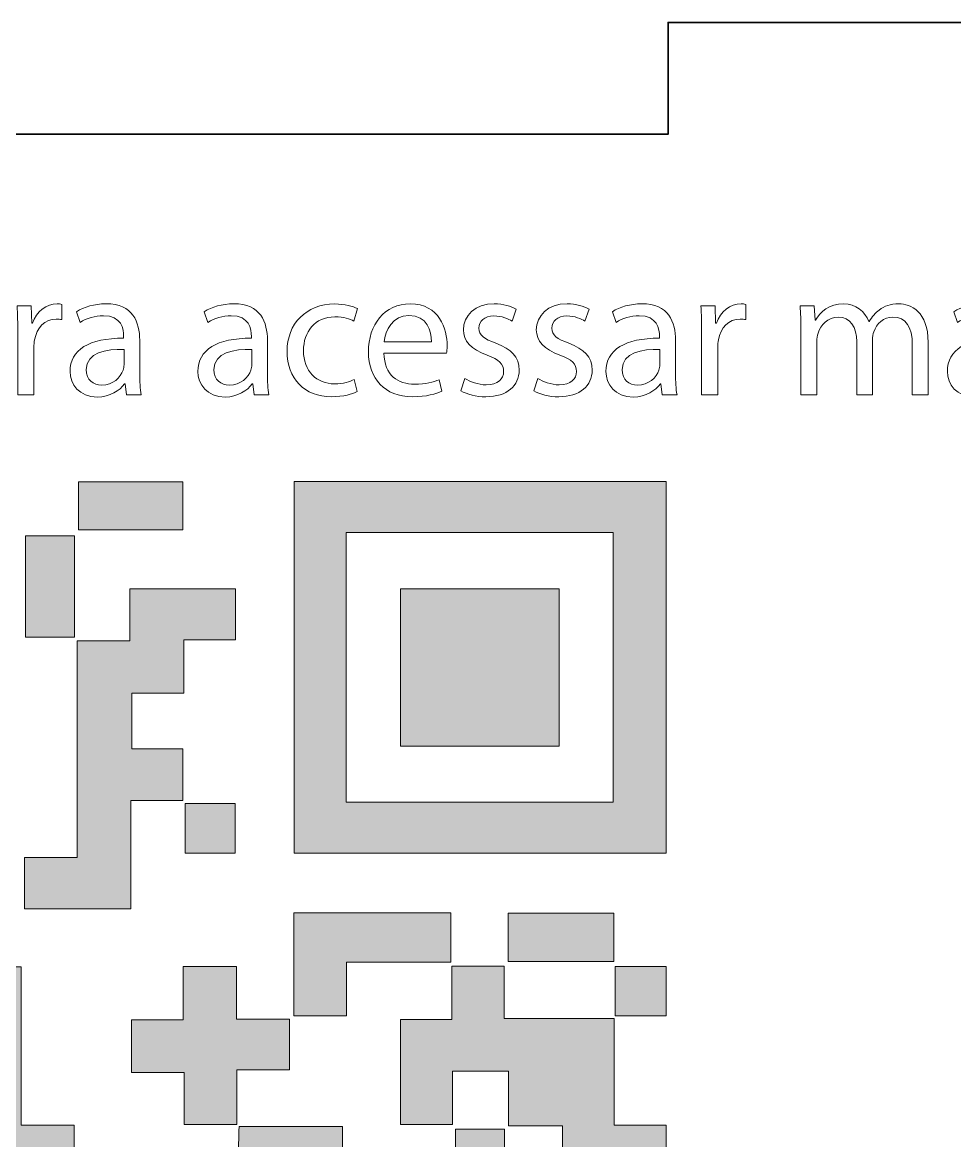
# Model space of a CAD drawing. Header units: millimetres. Extents: x 1 to 1629, y -192 to 365.
# Drawn here: x 1380.67 to 1405.69, y 332.73 to 362.73 of the extents above; entities that cross this region are included whole.
import ezdxf

# ---------------------------------------------------------------- set-up
doc = ezdxf.new("R2010")
doc.units = ezdxf.units.MM
doc.header["$MEASUREMENT"] = 0
for name, color, linetype, lineweight in [('CorteExterno', 7, 'Continuous', 0), ('Marcacao', 7, 'Continuous', 0), ('Preenchimento', 7, 'Continuous', 0)]:
    doc.layers.add(name, color=color, linetype=linetype, lineweight=lineweight)

# ---------------------------------------------------------------- blocks, each defined once
blk = doc.blocks.new('Block_1')
at = {"layer": 'Preenchimento', "true_color": 0x000000, "transparency": 33554687}
h = blk.add_hatch(color=18, dxfattribs=at)
h.dxf.hatch_style = 2
edge = h.paths.add_edge_path()
edge.add_spline(control_points=[(1384.982, 350.404), (1384.982, 349.955), (1384.982, 349.549), (1384.982, 349.109), (1384.048, 349.109), (1383.129, 349.109), (1382.18, 349.109), (1382.18, 349.532), (1382.18, 349.95), (1382.18, 350.404), (1383.102, 350.404), (1384.021, 350.404), (1384.982, 350.404)], knot_values=[0, 0, 0, 0, 1, 1, 1, 2, 2, 2, 3, 3, 3, 4, 4, 4, 4], degree=3, periodic=0)
h = blk.add_hatch(color=18, dxfattribs=at)
h.dxf.hatch_style = 2
edge = h.paths.add_edge_path()
edge.add_spline(control_points=[(1389.36, 349.044), (1389.36, 346.611), (1389.36, 344.207), (1389.36, 341.805), (1391.775, 341.805), (1394.148, 341.805), (1396.527, 341.805), (1396.527, 344.231), (1396.527, 346.626), (1396.527, 349.044), (1394.125, 349.044), (1391.753, 349.044), (1389.36, 349.044)], knot_values=[0, 0, 0, 0, 1, 1, 1, 2, 2, 2, 3, 3, 3, 4, 4, 4, 4], degree=3, periodic=0)
edge = h.paths.add_edge_path()
edge.add_spline(control_points=[(1397.95, 340.438), (1394.615, 340.438), (1391.307, 340.438), (1387.964, 340.438), (1387.964, 343.753), (1387.964, 347.064), (1387.964, 350.407), (1391.286, 350.407), (1394.605, 350.407), (1397.95, 350.407), (1397.95, 347.083), (1397.95, 343.772), (1397.95, 340.438)], knot_values=[0, 0, 0, 0, 1, 1, 1, 2, 2, 2, 3, 3, 3, 4, 4, 4, 4], degree=3, periodic=0)
h = blk.add_hatch(color=18, dxfattribs=at)
h.dxf.hatch_style = 2
edge = h.paths.add_edge_path()
edge.add_spline(control_points=[(1382.075, 348.956), (1382.075, 348.037), (1382.075, 347.158), (1382.075, 346.236), (1381.634, 346.236), (1381.207, 346.236), (1380.754, 346.236), (1380.754, 347.136), (1380.754, 348.028), (1380.754, 348.956), (1381.177, 348.956), (1381.605, 348.956), (1382.075, 348.956)], knot_values=[0, 0, 0, 0, 1, 1, 1, 2, 2, 2, 3, 3, 3, 4, 4, 4, 4], degree=3, periodic=0)
h = blk.add_hatch(color=18, dxfattribs=at)
h.dxf.hatch_style = 2
edge = h.paths.add_edge_path()
edge.add_spline(control_points=[(1382.141, 346.134), (1382.651, 346.134), (1383.076, 346.134), (1383.552, 346.134), (1383.552, 346.6), (1383.552, 347.049), (1383.552, 347.53), (1384.524, 347.53), (1385.445, 347.53), (1386.392, 347.53), (1386.392, 347.088), (1386.392, 346.651), (1386.392, 346.162), (1385.954, 346.162), (1385.506, 346.162), (1385.007, 346.162), (1385.007, 345.662), (1385.007, 345.213), (1385.007, 344.728), (1384.521, 344.728), (1384.085, 344.728), (1383.613, 344.728), (1383.613, 344.226), (1383.613, 343.761), (1383.613, 343.234), (1384.057, 343.234), (1384.505, 343.234), (1384.975, 343.234), (1384.975, 342.752), (1384.975, 342.331), (1384.975, 341.849), (1384.522, 341.849), (1384.075, 341.849), (1383.579, 341.849), (1383.579, 340.85), (1383.579, 339.91), (1383.579, 338.949), (1382.606, 338.949), (1381.683, 338.949), (1380.733, 338.949), (1380.733, 339.408), (1380.733, 339.844), (1380.733, 340.326), (1381.189, 340.326), (1381.639, 340.326), (1382.141, 340.326), (1382.141, 342.275), (1382.141, 344.178), (1382.141, 346.134)], knot_values=[0, 0, 0, 0, 1, 1, 1, 2, 2, 2, 3, 3, 3, 4, 4, 4, 5, 5, 5, 6, 6, 6, 7, 7, 7, 8, 8, 8, 9, 9, 9, 10, 10, 10, 11, 11, 11, 12, 12, 12, 13, 13, 13, 14, 14, 14, 15, 15, 15, 16, 16, 16, 16], degree=3, periodic=0)
h = blk.add_hatch(color=18, dxfattribs=at)
h.dxf.hatch_style = 2
edge = h.paths.add_edge_path()
edge.add_spline(control_points=[(1395.071, 347.529), (1395.071, 346.105), (1395.071, 344.72), (1395.071, 343.308), (1393.646, 343.308), (1392.248, 343.308), (1390.814, 343.308), (1390.814, 344.7), (1390.814, 346.098), (1390.814, 347.529), (1392.213, 347.529), (1393.624, 347.529), (1395.071, 347.529)], knot_values=[0, 0, 0, 0, 1, 1, 1, 2, 2, 2, 3, 3, 3, 4, 4, 4, 4], degree=3, periodic=0)
h = blk.add_hatch(color=18, dxfattribs=at)
h.dxf.hatch_style = 2
edge = h.paths.add_edge_path()
edge.add_spline(control_points=[(1385.038, 341.768), (1385.499, 341.768), (1385.923, 341.768), (1386.383, 341.768), (1386.383, 341.329), (1386.383, 340.9), (1386.383, 340.442), (1385.941, 340.442), (1385.506, 340.442), (1385.038, 340.442), (1385.038, 340.881), (1385.038, 341.322), (1385.038, 341.768)], knot_values=[0, 0, 0, 0, 1, 1, 1, 2, 2, 2, 3, 3, 3, 4, 4, 4, 4], degree=3, periodic=0)
h = blk.add_hatch(color=18, dxfattribs=at)
h.dxf.hatch_style = 2
edge = h.paths.add_edge_path()
edge.add_spline(control_points=[(1387.955, 338.838), (1389.371, 338.838), (1390.754, 338.838), (1392.167, 338.838), (1392.167, 338.405), (1392.167, 337.986), (1392.167, 337.512), (1391.256, 337.512), (1390.336, 337.512), (1389.367, 337.512), (1389.367, 337.01), (1389.367, 336.56), (1389.367, 336.079), (1388.871, 336.079), (1388.426, 336.079), (1387.955, 336.079), (1387.955, 336.992), (1387.955, 337.886), (1387.955, 338.838)], knot_values=[0, 0, 0, 0, 1, 1, 1, 2, 2, 2, 3, 3, 3, 4, 4, 4, 5, 5, 5, 6, 6, 6, 6], degree=3, periodic=0)
h = blk.add_hatch(color=18, dxfattribs=at)
h.dxf.hatch_style = 2
edge = h.paths.add_edge_path()
edge.add_spline(control_points=[(1396.54, 338.828), (1396.54, 338.378), (1396.54, 337.973), (1396.54, 337.533), (1395.598, 337.533), (1394.666, 337.533), (1393.711, 337.533), (1393.711, 337.966), (1393.711, 338.382), (1393.711, 338.828), (1394.656, 338.828), (1395.575, 338.828), (1396.54, 338.828)], knot_values=[0, 0, 0, 0, 1, 1, 1, 2, 2, 2, 3, 3, 3, 4, 4, 4, 4], degree=3, periodic=0)
h = blk.add_hatch(color=18, dxfattribs=at)
h.dxf.hatch_style = 2
edge = h.paths.add_edge_path()
edge.add_spline(control_points=[(1379.278, 336.075), (1378.783, 336.075), (1378.361, 336.075), (1377.898, 336.075), (1377.898, 336.518), (1377.898, 336.934), (1377.898, 337.393), (1378.787, 337.393), (1379.689, 337.393), (1380.64, 337.393), (1380.64, 335.991), (1380.64, 334.593), (1380.64, 333.144), (1381.134, 333.144), (1381.583, 333.144), (1382.06, 333.144), (1382.06, 332.657), (1382.06, 332.222), (1382.06, 331.735), (1381.621, 331.735), (1381.173, 331.735), (1380.668, 331.735), (1380.668, 331.239), (1380.668, 330.791), (1380.668, 330.315), (1380.195, 330.315), (1379.778, 330.315), (1379.299, 330.315), (1379.299, 330.759), (1379.299, 331.207), (1379.299, 331.696), (1378.806, 331.696), (1378.372, 331.696), (1377.901, 331.696), (1377.901, 332.155), (1377.901, 332.572), (1377.901, 333.074), (1378.246, 333.074), (1378.602, 333.051), (1378.952, 333.087), (1379.069, 333.1), (1379.261, 333.264), (1379.263, 333.363), (1379.288, 334.244), (1379.278, 335.126), (1379.278, 336.075)], knot_values=[0, 0, 0, 0, 1, 1, 1, 2, 2, 2, 3, 3, 3, 4, 4, 4, 5, 5, 5, 6, 6, 6, 7, 7, 7, 8, 8, 8, 9, 9, 9, 10, 10, 10, 11, 11, 11, 12, 12, 12, 13, 13, 13, 14, 14, 14, 15, 15, 15, 15], degree=3, periodic=0)
h = blk.add_hatch(color=18, dxfattribs=at)
h.dxf.hatch_style = 2
edge = h.paths.add_edge_path()
edge.add_spline(control_points=[(1387.843, 335.987), (1387.843, 335.52), (1387.843, 335.103), (1387.843, 334.628), (1387.375, 334.628), (1386.926, 334.628), (1386.427, 334.628), (1386.427, 334.109), (1386.427, 333.644), (1386.427, 333.157), (1385.94, 333.157), (1385.505, 333.157), (1385.018, 333.157), (1385.018, 333.603), (1385.018, 334.051), (1385.018, 334.55), (1384.522, 334.55), (1384.074, 334.55), (1383.603, 334.55), (1383.603, 335.038), (1383.603, 335.474), (1383.603, 335.966), (1384.043, 335.966), (1384.49, 335.966), (1384.986, 335.966), (1384.986, 336.468), (1384.986, 336.918), (1384.986, 337.4), (1385.48, 337.4), (1385.925, 337.4), (1386.422, 337.4), (1386.422, 336.936), (1386.422, 336.485), (1386.422, 335.987), (1386.92, 335.987), (1387.37, 335.987), (1387.843, 335.987)], knot_values=[0, 0, 0, 0, 1, 1, 1, 2, 2, 2, 3, 3, 3, 4, 4, 4, 5, 5, 5, 6, 6, 6, 7, 7, 7, 8, 8, 8, 9, 9, 9, 10, 10, 10, 11, 11, 11, 12, 12, 12, 12], degree=3, periodic=0)
h = blk.add_hatch(color=18, dxfattribs=at)
h.dxf.hatch_style = 2
edge = h.paths.add_edge_path()
edge.add_spline(control_points=[(1396.549, 333.144), (1397.036, 333.144), (1397.472, 333.144), (1397.942, 333.144), (1397.942, 332.662), (1397.942, 332.214), (1397.942, 331.737), (1397.031, 331.737), (1396.122, 331.737), (1395.161, 331.737), (1395.161, 332.171), (1395.161, 332.62), (1395.161, 333.12), (1394.663, 333.12), (1394.215, 333.12), (1393.712, 333.12), (1393.712, 333.634), (1393.712, 334.099), (1393.712, 334.594), (1393.192, 334.594), (1392.727, 334.594), (1392.21, 334.594), (1392.21, 334.122), (1392.21, 333.656), (1392.21, 333.163), (1391.724, 333.163), (1391.289, 333.163), (1390.816, 333.163), (1390.816, 334.074), (1390.816, 334.996), (1390.816, 335.975), (1391.252, 335.975), (1391.699, 335.975), (1392.193, 335.975), (1392.193, 336.479), (1392.193, 336.93), (1392.193, 337.407), (1392.675, 337.407), (1393.11, 337.407), (1393.595, 337.407), (1393.595, 336.962), (1393.595, 336.511), (1393.595, 336.004), (1394.594, 336.004), (1395.546, 336.004), (1396.549, 336.004), (1396.549, 335.025), (1396.549, 334.102), (1396.549, 333.144)], knot_values=[0, 0, 0, 0, 1, 1, 1, 2, 2, 2, 3, 3, 3, 4, 4, 4, 5, 5, 5, 6, 6, 6, 7, 7, 7, 8, 8, 8, 9, 9, 9, 10, 10, 10, 11, 11, 11, 12, 12, 12, 13, 13, 13, 14, 14, 14, 15, 15, 15, 16, 16, 16, 16], degree=3, periodic=0)
h = blk.add_hatch(color=18, dxfattribs=at)
h.dxf.hatch_style = 2
edge = h.paths.add_edge_path()
edge.add_spline(control_points=[(1396.577, 336.073), (1396.577, 336.527), (1396.577, 336.946), (1396.577, 337.399), (1397.034, 337.399), (1397.477, 337.399), (1397.949, 337.399), (1397.949, 336.96), (1397.949, 336.529), (1397.949, 336.073), (1397.494, 336.073), (1397.06, 336.073), (1396.577, 336.073)], knot_values=[0, 0, 0, 0, 1, 1, 1, 2, 2, 2, 3, 3, 3, 4, 4, 4, 4], degree=3, periodic=0)
h = blk.add_hatch(color=18, dxfattribs=at)
h.dxf.hatch_style = 2
edge = h.paths.add_edge_path()
edge.add_spline(control_points=[(1389.324, 321.574), (1389.324, 322.55), (1389.324, 323.484), (1389.324, 324.472), (1388.904, 324.472), (1388.515, 324.484), (1388.127, 324.463), (1388.037, 324.458), (1387.879, 324.338), (1387.877, 324.269), (1387.86, 323.378), (1387.866, 322.486), (1387.866, 321.574), (1388.381, 321.574), (1388.831, 321.574), (1389.324, 321.574)], knot_values=[0, 0, 0, 0, 1, 1, 1, 2, 2, 2, 3, 3, 3, 4, 4, 4, 5, 5, 5, 5], degree=3, periodic=0)
edge = h.paths.add_edge_path()
edge.add_spline(control_points=[(1387.863, 311.407), (1387.863, 310.9), (1387.863, 310.453), (1387.863, 310.003), (1388.864, 310.003), (1389.803, 310.003), (1390.744, 310.003), (1390.744, 310.986), (1390.744, 311.939), (1390.744, 312.928), (1389.799, 312.928), (1388.889, 312.928), (1387.928, 312.928), (1387.928, 313.41), (1387.928, 313.86), (1387.928, 314.297), (1387.396, 314.297), (1386.918, 314.297), (1386.462, 314.297), (1386.462, 313.316), (1386.462, 312.375), (1386.462, 311.407), (1386.922, 311.407), (1387.345, 311.407), (1387.863, 311.407)], knot_values=[0, 0, 0, 0, 1, 1, 1, 2, 2, 2, 3, 3, 3, 4, 4, 4, 5, 5, 5, 6, 6, 6, 7, 7, 7, 8, 8, 8, 8], degree=3, periodic=0)
edge = h.paths.add_edge_path()
edge.add_spline(control_points=[(1386.442, 315.793), (1387.903, 315.793), (1389.328, 315.793), (1390.741, 315.793), (1390.741, 317.254), (1390.741, 318.682), (1390.741, 320.103), (1389.291, 320.103), (1387.877, 320.103), (1386.442, 320.103), (1386.442, 318.663), (1386.442, 317.247), (1386.442, 315.793)], knot_values=[0, 0, 0, 0, 1, 1, 1, 2, 2, 2, 3, 3, 3, 4, 4, 4, 4], degree=3, periodic=0)
edge = h.paths.add_edge_path()
edge.add_spline(control_points=[(1396.561, 325.927), (1396.106, 325.927), (1395.651, 325.927), (1395.144, 325.927), (1395.144, 326.891), (1395.144, 327.831), (1395.144, 328.801), (1394.626, 328.801), (1394.16, 328.801), (1393.641, 328.801), (1393.641, 328.361), (1393.641, 327.928), (1393.641, 327.463), (1393.172, 327.463), (1392.755, 327.463), (1392.265, 327.463), (1392.265, 327.785), (1392.248, 328.111), (1392.27, 328.435), (1392.29, 328.754), (1392.158, 328.845), (1391.855, 328.838), (1391.145, 328.821), (1390.434, 328.82), (1389.724, 328.838), (1389.403, 328.847), (1389.258, 328.756), (1389.285, 328.412), (1389.309, 328.101), (1389.29, 327.787), (1389.29, 327.417), (1388.324, 327.417), (1387.401, 327.417), (1386.45, 327.417), (1386.45, 326.896), (1386.45, 326.432), (1386.45, 325.941), (1387.401, 325.941), (1388.342, 325.941), (1389.337, 325.941), (1389.337, 326.38), (1389.337, 326.828), (1389.337, 327.308), (1389.837, 327.308), (1390.283, 327.308), (1390.77, 327.308), (1390.77, 326.352), (1390.77, 325.409), (1390.77, 324.412), (1391.256, 324.412), (1391.704, 324.412), (1392.184, 324.412), (1392.184, 321.989), (1392.184, 319.622), (1392.184, 317.193), (1393.152, 317.193), (1394.088, 317.193), (1395.046, 317.193), (1395.046, 316.726), (1395.046, 316.319), (1395.046, 315.834), (1394.115, 315.834), (1393.18, 315.834), (1392.227, 315.834), (1392.227, 315.303), (1392.227, 314.851), (1392.227, 314.347), (1393.165, 314.347), (1394.088, 314.347), (1395.039, 314.347), (1395.039, 313.384), (1395.039, 312.473), (1395.039, 311.506), (1394.127, 311.506), (1393.206, 311.506), (1392.245, 311.506), (1392.245, 310.986), (1392.245, 310.521), (1392.245, 309.993), (1392.681, 309.993), (1393.127, 309.993), (1393.599, 309.993), (1393.599, 309.513), (1393.599, 309.095), (1393.599, 308.643), (1390.741, 308.643), (1387.895, 308.643), (1385.007, 308.643), (1385.007, 309.097), (1385.007, 309.534), (1385.007, 310.014), (1384.53, 310.014), (1384.094, 310.014), (1383.618, 310.014), (1383.618, 311.468), (1383.618, 312.878), (1383.618, 314.326), (1384.059, 314.326), (1384.495, 314.326), (1384.965, 314.326), (1384.965, 315.791), (1384.965, 317.219), (1384.965, 318.687), (1384.511, 318.687), (1384.075, 318.687), (1383.609, 318.687), (1383.609, 319.652), (1383.609, 320.575), (1383.609, 321.534), (1384.054, 321.534), (1384.49, 321.534), (1384.978, 321.534), (1384.978, 322.017), (1384.978, 322.466), (1384.978, 322.97), (1385.474, 322.97), (1385.922, 322.97), (1386.394, 322.97), (1386.394, 323.492), (1386.394, 323.959), (1386.394, 324.481), (1385.941, 324.481), (1385.492, 324.481), (1384.998, 324.481), (1384.998, 326.425), (1384.998, 328.315), (1384.998, 330.246), (1384.514, 330.246), (1384.077, 330.246), (1383.61, 330.246), (1383.61, 330.722), (1383.61, 331.155), (1383.61, 331.643), (1384.377, 331.643), (1385.131, 331.67), (1385.882, 331.633), (1386.345, 331.611), (1386.564, 331.72), (1386.492, 332.227), (1386.453, 332.504), (1386.485, 332.791), (1386.485, 333.103), (1387.423, 333.103), (1388.329, 333.103), (1389.263, 333.103), (1389.263, 332.649), (1389.263, 332.213), (1389.263, 331.73), (1388.829, 331.73), (1388.393, 331.73), (1387.896, 331.73), (1387.896, 331.239), (1387.896, 330.791), (1387.896, 330.29), (1387.387, 330.29), (1386.938, 330.29), (1386.456, 330.29), (1386.456, 329.772), (1386.456, 329.307), (1386.456, 328.805), (1386.926, 328.805), (1387.39, 328.805), (1387.911, 328.805), (1387.911, 329.251), (1387.911, 329.701), (1387.911, 330.184), (1391.286, 330.184), (1394.605, 330.184), (1397.951, 330.184), (1397.951, 329.753), (1397.951, 329.332), (1397.951, 328.849), (1397.507, 328.849), (1397.061, 328.849), (1396.546, 328.849), (1396.546, 327.829), (1396.546, 326.871), (1396.546, 325.912), (1396.546, 325.912), (1396.561, 325.927), (1396.561, 325.927)], knot_values=[0, 0, 0, 0, 1, 1, 1, 2, 2, 2, 3, 3, 3, 4, 4, 4, 5, 5, 5, 6, 6, 6, 7, 7, 7, 8, 8, 8, 9, 9, 9, 10, 10, 10, 11, 11, 11, 12, 12, 12, 13, 13, 13, 14, 14, 14, 15, 15, 15, 16, 16, 16, 17, 17, 17, 18, 18, 18, 19, 19, 19, 20, 20, 20, 21, 21, 21, 22, 22, 22, 23, 23, 23, 24, 24, 24, 25, 25, 25, 26, 26, 26, 27, 27, 27, 28, 28, 28, 29, 29, 29, 30, 30, 30, 31, 31, 31, 32, 32, 32, 33, 33, 33, 34, 34, 34, 35, 35, 35, 36, 36, 36, 37, 37, 37, 38, 38, 38, 39, 39, 39, 40, 40, 40, 41, 41, 41, 42, 42, 42, 43, 43, 43, 44, 44, 44, 45, 45, 45, 46, 46, 46, 47, 47, 47, 48, 48, 48, 49, 49, 49, 50, 50, 50, 51, 51, 51, 52, 52, 52, 53, 53, 53, 54, 54, 54, 55, 55, 55, 56, 56, 56, 57, 57, 57, 58, 58, 58, 59, 59, 59, 60, 60, 60, 60], degree=3, periodic=0)
h = blk.add_hatch(color=18, dxfattribs=at)
h.dxf.hatch_style = 2
edge = h.paths.add_edge_path()
edge.add_spline(control_points=[(1393.607, 333.032), (1393.607, 332.591), (1393.607, 332.186), (1393.607, 331.745), (1393.176, 331.745), (1392.748, 331.745), (1392.292, 331.745), (1392.292, 332.17), (1392.292, 332.585), (1392.292, 333.032), (1392.726, 333.032), (1393.142, 333.032), (1393.607, 333.032)], knot_values=[0, 0, 0, 0, 1, 1, 1, 2, 2, 2, 3, 3, 3, 4, 4, 4, 4], degree=3, periodic=0)
at = {"layer": 'Preenchimento'}
for points, knots in [([(1384.982, 350.404), (1384.982, 349.955), (1384.982, 349.549), (1384.982, 349.109), (1384.048, 349.109), (1383.129, 349.109), (1382.18, 349.109), (1382.18, 349.532), (1382.18, 349.95), (1382.18, 350.404), (1383.102, 350.404), (1384.021, 350.404), (1384.982, 350.404)], [0, 0, 0, 0, 1, 1, 1, 2, 2, 2, 3, 3, 3, 4, 4, 4, 4]), ([(1397.95, 340.438), (1394.615, 340.438), (1391.307, 340.438), (1387.964, 340.438), (1387.964, 343.753), (1387.964, 347.064), (1387.964, 350.407), (1391.286, 350.407), (1394.605, 350.407), (1397.95, 350.407), (1397.95, 347.083), (1397.95, 343.772), (1397.95, 340.438)], [0, 0, 0, 0, 1, 1, 1, 2, 2, 2, 3, 3, 3, 4, 4, 4, 4]), ([(1382.075, 348.956), (1382.075, 348.037), (1382.075, 347.158), (1382.075, 346.236), (1381.634, 346.236), (1381.207, 346.236), (1380.754, 346.236), (1380.754, 347.136), (1380.754, 348.028), (1380.754, 348.956), (1381.177, 348.956), (1381.605, 348.956), (1382.075, 348.956)], [0, 0, 0, 0, 1, 1, 1, 2, 2, 2, 3, 3, 3, 4, 4, 4, 4]), ([(1389.36, 349.044), (1389.36, 346.611), (1389.36, 344.207), (1389.36, 341.805), (1391.775, 341.805), (1394.148, 341.805), (1396.527, 341.805), (1396.527, 344.231), (1396.527, 346.626), (1396.527, 349.044), (1394.125, 349.044), (1391.753, 349.044), (1389.36, 349.044)], [0, 0, 0, 0, 1, 1, 1, 2, 2, 2, 3, 3, 3, 4, 4, 4, 4]), ([(1382.141, 346.134), (1382.651, 346.134), (1383.076, 346.134), (1383.552, 346.134), (1383.552, 346.6), (1383.552, 347.049), (1383.552, 347.53), (1384.524, 347.53), (1385.445, 347.53), (1386.392, 347.53), (1386.392, 347.088), (1386.392, 346.651), (1386.392, 346.162), (1385.954, 346.162), (1385.506, 346.162), (1385.007, 346.162), (1385.007, 345.662), (1385.007, 345.213), (1385.007, 344.728), (1384.521, 344.728), (1384.085, 344.728), (1383.613, 344.728), (1383.613, 344.226), (1383.613, 343.761), (1383.613, 343.234), (1384.057, 343.234), (1384.505, 343.234), (1384.975, 343.234), (1384.975, 342.752), (1384.975, 342.331), (1384.975, 341.849), (1384.522, 341.849), (1384.075, 341.849), (1383.579, 341.849), (1383.579, 340.85), (1383.579, 339.91), (1383.579, 338.949), (1382.606, 338.949), (1381.683, 338.949), (1380.733, 338.949), (1380.733, 339.408), (1380.733, 339.844), (1380.733, 340.326), (1381.189, 340.326), (1381.639, 340.326), (1382.141, 340.326), (1382.141, 342.275), (1382.141, 344.178), (1382.141, 346.134)], [0, 0, 0, 0, 1, 1, 1, 2, 2, 2, 3, 3, 3, 4, 4, 4, 5, 5, 5, 6, 6, 6, 7, 7, 7, 8, 8, 8, 9, 9, 9, 10, 10, 10, 11, 11, 11, 12, 12, 12, 13, 13, 13, 14, 14, 14, 15, 15, 15, 16, 16, 16, 16]), ([(1395.071, 347.529), (1395.071, 346.105), (1395.071, 344.72), (1395.071, 343.308), (1393.646, 343.308), (1392.248, 343.308), (1390.814, 343.308), (1390.814, 344.7), (1390.814, 346.098), (1390.814, 347.529), (1392.213, 347.529), (1393.624, 347.529), (1395.071, 347.529)], [0, 0, 0, 0, 1, 1, 1, 2, 2, 2, 3, 3, 3, 4, 4, 4, 4]), ([(1385.038, 341.768), (1385.499, 341.768), (1385.923, 341.768), (1386.383, 341.768), (1386.383, 341.329), (1386.383, 340.9), (1386.383, 340.442), (1385.941, 340.442), (1385.506, 340.442), (1385.038, 340.442), (1385.038, 340.881), (1385.038, 341.322), (1385.038, 341.768)], [0, 0, 0, 0, 1, 1, 1, 2, 2, 2, 3, 3, 3, 4, 4, 4, 4]), ([(1387.955, 338.838), (1389.371, 338.838), (1390.754, 338.838), (1392.167, 338.838), (1392.167, 338.405), (1392.167, 337.986), (1392.167, 337.512), (1391.256, 337.512), (1390.336, 337.512), (1389.367, 337.512), (1389.367, 337.01), (1389.367, 336.56), (1389.367, 336.079), (1388.871, 336.079), (1388.426, 336.079), (1387.955, 336.079), (1387.955, 336.992), (1387.955, 337.886), (1387.955, 338.838)], [0, 0, 0, 0, 1, 1, 1, 2, 2, 2, 3, 3, 3, 4, 4, 4, 5, 5, 5, 6, 6, 6, 6]), ([(1396.54, 338.828), (1396.54, 338.378), (1396.54, 337.973), (1396.54, 337.533), (1395.598, 337.533), (1394.666, 337.533), (1393.711, 337.533), (1393.711, 337.966), (1393.711, 338.382), (1393.711, 338.828), (1394.656, 338.828), (1395.575, 338.828), (1396.54, 338.828)], [0, 0, 0, 0, 1, 1, 1, 2, 2, 2, 3, 3, 3, 4, 4, 4, 4]), ([(1379.278, 336.075), (1378.783, 336.075), (1378.361, 336.075), (1377.898, 336.075), (1377.898, 336.518), (1377.898, 336.934), (1377.898, 337.393), (1378.787, 337.393), (1379.689, 337.393), (1380.64, 337.393), (1380.64, 335.991), (1380.64, 334.593), (1380.64, 333.144), (1381.134, 333.144), (1381.583, 333.144), (1382.06, 333.144), (1382.06, 332.657), (1382.06, 332.222), (1382.06, 331.735), (1381.621, 331.735), (1381.173, 331.735), (1380.668, 331.735), (1380.668, 331.239), (1380.668, 330.791), (1380.668, 330.315), (1380.195, 330.315), (1379.778, 330.315), (1379.299, 330.315), (1379.299, 330.759), (1379.299, 331.207), (1379.299, 331.696), (1378.806, 331.696), (1378.372, 331.696), (1377.901, 331.696), (1377.901, 332.155), (1377.901, 332.572), (1377.901, 333.074), (1378.246, 333.074), (1378.602, 333.051), (1378.952, 333.087), (1379.069, 333.1), (1379.261, 333.264), (1379.263, 333.363), (1379.288, 334.244), (1379.278, 335.126), (1379.278, 336.075)], [0, 0, 0, 0, 1, 1, 1, 2, 2, 2, 3, 3, 3, 4, 4, 4, 5, 5, 5, 6, 6, 6, 7, 7, 7, 8, 8, 8, 9, 9, 9, 10, 10, 10, 11, 11, 11, 12, 12, 12, 13, 13, 13, 14, 14, 14, 15, 15, 15, 15]), ([(1387.843, 335.987), (1387.843, 335.52), (1387.843, 335.103), (1387.843, 334.628), (1387.375, 334.628), (1386.926, 334.628), (1386.427, 334.628), (1386.427, 334.109), (1386.427, 333.644), (1386.427, 333.157), (1385.94, 333.157), (1385.505, 333.157), (1385.018, 333.157), (1385.018, 333.603), (1385.018, 334.051), (1385.018, 334.55), (1384.522, 334.55), (1384.074, 334.55), (1383.603, 334.55), (1383.603, 335.038), (1383.603, 335.474), (1383.603, 335.966), (1384.043, 335.966), (1384.49, 335.966), (1384.986, 335.966), (1384.986, 336.468), (1384.986, 336.918), (1384.986, 337.4), (1385.48, 337.4), (1385.925, 337.4), (1386.422, 337.4), (1386.422, 336.936), (1386.422, 336.485), (1386.422, 335.987), (1386.92, 335.987), (1387.37, 335.987), (1387.843, 335.987)], [0, 0, 0, 0, 1, 1, 1, 2, 2, 2, 3, 3, 3, 4, 4, 4, 5, 5, 5, 6, 6, 6, 7, 7, 7, 8, 8, 8, 9, 9, 9, 10, 10, 10, 11, 11, 11, 12, 12, 12, 12]), ([(1396.549, 333.144), (1397.036, 333.144), (1397.472, 333.144), (1397.942, 333.144), (1397.942, 332.662), (1397.942, 332.214), (1397.942, 331.737), (1397.031, 331.737), (1396.122, 331.737), (1395.161, 331.737), (1395.161, 332.171), (1395.161, 332.62), (1395.161, 333.12), (1394.663, 333.12), (1394.215, 333.12), (1393.712, 333.12), (1393.712, 333.634), (1393.712, 334.099), (1393.712, 334.594), (1393.192, 334.594), (1392.727, 334.594), (1392.21, 334.594), (1392.21, 334.122), (1392.21, 333.656), (1392.21, 333.163), (1391.724, 333.163), (1391.289, 333.163), (1390.816, 333.163), (1390.816, 334.074), (1390.816, 334.996), (1390.816, 335.975), (1391.252, 335.975), (1391.699, 335.975), (1392.193, 335.975), (1392.193, 336.479), (1392.193, 336.93), (1392.193, 337.407), (1392.675, 337.407), (1393.11, 337.407), (1393.595, 337.407), (1393.595, 336.962), (1393.595, 336.511), (1393.595, 336.004), (1394.594, 336.004), (1395.546, 336.004), (1396.549, 336.004), (1396.549, 335.025), (1396.549, 334.102), (1396.549, 333.144)], [0, 0, 0, 0, 1, 1, 1, 2, 2, 2, 3, 3, 3, 4, 4, 4, 5, 5, 5, 6, 6, 6, 7, 7, 7, 8, 8, 8, 9, 9, 9, 10, 10, 10, 11, 11, 11, 12, 12, 12, 13, 13, 13, 14, 14, 14, 15, 15, 15, 16, 16, 16, 16]), ([(1396.577, 336.073), (1396.577, 336.527), (1396.577, 336.946), (1396.577, 337.399), (1397.034, 337.399), (1397.477, 337.399), (1397.949, 337.399), (1397.949, 336.96), (1397.949, 336.529), (1397.949, 336.073), (1397.494, 336.073), (1397.06, 336.073), (1396.577, 336.073)], [0, 0, 0, 0, 1, 1, 1, 2, 2, 2, 3, 3, 3, 4, 4, 4, 4]), ([(1396.561, 325.927), (1396.106, 325.927), (1395.651, 325.927), (1395.144, 325.927), (1395.144, 326.891), (1395.144, 327.831), (1395.144, 328.801), (1394.626, 328.801), (1394.16, 328.801), (1393.641, 328.801), (1393.641, 328.361), (1393.641, 327.928), (1393.641, 327.463), (1393.172, 327.463), (1392.755, 327.463), (1392.265, 327.463), (1392.265, 327.785), (1392.248, 328.111), (1392.27, 328.435), (1392.29, 328.754), (1392.158, 328.845), (1391.855, 328.838), (1391.145, 328.821), (1390.434, 328.82), (1389.724, 328.838), (1389.403, 328.847), (1389.258, 328.756), (1389.285, 328.412), (1389.309, 328.101), (1389.29, 327.787), (1389.29, 327.417), (1388.324, 327.417), (1387.401, 327.417), (1386.45, 327.417), (1386.45, 326.896), (1386.45, 326.432), (1386.45, 325.941), (1387.401, 325.941), (1388.342, 325.941), (1389.337, 325.941), (1389.337, 326.38), (1389.337, 326.828), (1389.337, 327.308), (1389.837, 327.308), (1390.283, 327.308), (1390.77, 327.308), (1390.77, 326.352), (1390.77, 325.409), (1390.77, 324.412), (1391.256, 324.412), (1391.704, 324.412), (1392.184, 324.412), (1392.184, 321.989), (1392.184, 319.622), (1392.184, 317.193), (1393.152, 317.193), (1394.088, 317.193), (1395.046, 317.193), (1395.046, 316.726), (1395.046, 316.319), (1395.046, 315.834), (1394.115, 315.834), (1393.18, 315.834), (1392.227, 315.834), (1392.227, 315.303), (1392.227, 314.851), (1392.227, 314.347), (1393.165, 314.347), (1394.088, 314.347), (1395.039, 314.347), (1395.039, 313.384), (1395.039, 312.473), (1395.039, 311.506), (1394.127, 311.506), (1393.206, 311.506), (1392.245, 311.506), (1392.245, 310.986), (1392.245, 310.521), (1392.245, 309.993), (1392.681, 309.993), (1393.127, 309.993), (1393.599, 309.993), (1393.599, 309.513), (1393.599, 309.095), (1393.599, 308.643), (1390.741, 308.643), (1387.895, 308.643), (1385.007, 308.643), (1385.007, 309.097), (1385.007, 309.534), (1385.007, 310.014), (1384.53, 310.014), (1384.094, 310.014), (1383.618, 310.014), (1383.618, 311.468), (1383.618, 312.878), (1383.618, 314.326), (1384.059, 314.326), (1384.495, 314.326), (1384.965, 314.326), (1384.965, 315.791), (1384.965, 317.219), (1384.965, 318.687), (1384.511, 318.687), (1384.075, 318.687), (1383.609, 318.687), (1383.609, 319.652), (1383.609, 320.575), (1383.609, 321.534), (1384.054, 321.534), (1384.49, 321.534), (1384.978, 321.534), (1384.978, 322.017), (1384.978, 322.466), (1384.978, 322.97), (1385.474, 322.97), (1385.922, 322.97), (1386.394, 322.97), (1386.394, 323.492), (1386.394, 323.959), (1386.394, 324.481), (1385.941, 324.481), (1385.492, 324.481), (1384.998, 324.481), (1384.998, 326.425), (1384.998, 328.315), (1384.998, 330.246), (1384.514, 330.246), (1384.077, 330.246), (1383.61, 330.246), (1383.61, 330.722), (1383.61, 331.155), (1383.61, 331.643), (1384.377, 331.643), (1385.131, 331.67), (1385.882, 331.633), (1386.345, 331.611), (1386.564, 331.72), (1386.492, 332.227), (1386.453, 332.504), (1386.485, 332.791), (1386.485, 333.103), (1387.423, 333.103), (1388.329, 333.103), (1389.263, 333.103), (1389.263, 332.649), (1389.263, 332.213), (1389.263, 331.73), (1388.829, 331.73), (1388.393, 331.73), (1387.896, 331.73), (1387.896, 331.239), (1387.896, 330.791), (1387.896, 330.29), (1387.387, 330.29), (1386.938, 330.29), (1386.456, 330.29), (1386.456, 329.772), (1386.456, 329.307), (1386.456, 328.805), (1386.926, 328.805), (1387.39, 328.805), (1387.911, 328.805), (1387.911, 329.251), (1387.911, 329.701), (1387.911, 330.184), (1391.286, 330.184), (1394.605, 330.184), (1397.951, 330.184), (1397.951, 329.753), (1397.951, 329.332), (1397.951, 328.849), (1397.507, 328.849), (1397.061, 328.849), (1396.546, 328.849), (1396.546, 327.829), (1396.546, 326.871), (1396.546, 325.912), (1396.546, 325.912), (1396.561, 325.927), (1396.561, 325.927)], [0, 0, 0, 0, 1, 1, 1, 2, 2, 2, 3, 3, 3, 4, 4, 4, 5, 5, 5, 6, 6, 6, 7, 7, 7, 8, 8, 8, 9, 9, 9, 10, 10, 10, 11, 11, 11, 12, 12, 12, 13, 13, 13, 14, 14, 14, 15, 15, 15, 16, 16, 16, 17, 17, 17, 18, 18, 18, 19, 19, 19, 20, 20, 20, 21, 21, 21, 22, 22, 22, 23, 23, 23, 24, 24, 24, 25, 25, 25, 26, 26, 26, 27, 27, 27, 28, 28, 28, 29, 29, 29, 30, 30, 30, 31, 31, 31, 32, 32, 32, 33, 33, 33, 34, 34, 34, 35, 35, 35, 36, 36, 36, 37, 37, 37, 38, 38, 38, 39, 39, 39, 40, 40, 40, 41, 41, 41, 42, 42, 42, 43, 43, 43, 44, 44, 44, 45, 45, 45, 46, 46, 46, 47, 47, 47, 48, 48, 48, 49, 49, 49, 50, 50, 50, 51, 51, 51, 52, 52, 52, 53, 53, 53, 54, 54, 54, 55, 55, 55, 56, 56, 56, 57, 57, 57, 58, 58, 58, 59, 59, 59, 60, 60, 60, 60]), ([(1393.607, 333.032), (1393.607, 332.591), (1393.607, 332.186), (1393.607, 331.745), (1393.176, 331.745), (1392.748, 331.745), (1392.292, 331.745), (1392.292, 332.17), (1392.292, 332.585), (1392.292, 333.032), (1392.726, 333.032), (1393.142, 333.032), (1393.607, 333.032)], [0, 0, 0, 0, 1, 1, 1, 2, 2, 2, 3, 3, 3, 4, 4, 4, 4])]:
    blk.add_open_spline(points, degree=3, knots=knots, dxfattribs=at)
blk = doc.blocks.new('Block_0')
at = {"layer": 'Preenchimento'}
blk.add_blockref('Block_1', (0, 0), dxfattribs=at)
blk = doc.blocks.new('Block_8')
at = {"layer": 'Marcacao', "color": 250, "lineweight": 9, "true_color": 0x1e1e1c}
for points, knots in [([(1380.55, 354.376), (1380.55, 354.658), (1380.545, 354.9), (1380.53, 355.123), (1380.53, 355.123), (1380.911, 355.123), (1380.911, 355.123), (1380.911, 355.123), (1380.925, 354.653), (1380.925, 354.653), (1380.925, 354.653), (1380.945, 354.653), (1380.945, 354.653), (1381.054, 354.974), (1381.316, 355.177), (1381.607, 355.177), (1381.657, 355.177), (1381.691, 355.172), (1381.731, 355.162), (1381.731, 355.162), (1381.731, 354.752), (1381.731, 354.752), (1381.687, 354.762), (1381.642, 354.767), (1381.583, 354.767), (1381.277, 354.767), (1381.059, 354.534), (1381, 354.209), (1380.99, 354.149), (1380.98, 354.08), (1380.98, 354.006), (1380.98, 354.006), (1380.98, 352.731), (1380.98, 352.731), (1380.98, 352.731), (1380.55, 352.731), (1380.55, 352.731), (1380.55, 352.731), (1380.55, 354.376), (1380.55, 354.376)], [0, 0, 0, 0, 1, 1, 1, 2, 2, 2, 3, 3, 3, 4, 4, 4, 5, 5, 5, 6, 6, 6, 7, 7, 7, 8, 8, 8, 9, 9, 9, 10, 10, 10, 11, 11, 11, 12, 12, 12, 13, 13, 13, 13]), ([(1383.464, 352.731), (1383.464, 352.731), (1383.43, 353.032), (1383.43, 353.032), (1383.43, 353.032), (1383.415, 353.032), (1383.415, 353.032), (1383.282, 352.845), (1383.025, 352.676), (1382.684, 352.676), (1382.199, 352.676), (1381.953, 353.018), (1381.953, 353.363), (1381.953, 353.942), (1382.467, 354.258), (1383.39, 354.253), (1383.39, 354.253), (1383.39, 354.302), (1383.39, 354.302), (1383.39, 354.5), (1383.336, 354.856), (1382.847, 354.856), (1382.624, 354.856), (1382.392, 354.787), (1382.224, 354.678), (1382.224, 354.678), (1382.125, 354.964), (1382.125, 354.964), (1382.323, 355.093), (1382.61, 355.177), (1382.911, 355.177), (1383.643, 355.177), (1383.82, 354.678), (1383.82, 354.199), (1383.82, 354.199), (1383.82, 353.304), (1383.82, 353.304), (1383.82, 353.096), (1383.83, 352.894), (1383.86, 352.731), (1383.86, 352.731), (1383.464, 352.731), (1383.464, 352.731)], [0, 0, 0, 0, 1, 1, 1, 2, 2, 2, 3, 3, 3, 4, 4, 4, 5, 5, 5, 6, 6, 6, 7, 7, 7, 8, 8, 8, 9, 9, 9, 10, 10, 10, 11, 11, 11, 12, 12, 12, 13, 13, 13, 14, 14, 14, 14]), ([(1386.892, 352.731), (1386.892, 352.731), (1386.858, 353.032), (1386.858, 353.032), (1386.858, 353.032), (1386.842, 353.032), (1386.842, 353.032), (1386.709, 352.845), (1386.452, 352.676), (1386.111, 352.676), (1385.627, 352.676), (1385.38, 353.018), (1385.38, 353.363), (1385.38, 353.942), (1385.894, 354.258), (1386.818, 354.253), (1386.818, 354.253), (1386.818, 354.302), (1386.818, 354.302), (1386.818, 354.5), (1386.763, 354.856), (1386.274, 354.856), (1386.052, 354.856), (1385.82, 354.787), (1385.652, 354.678), (1385.652, 354.678), (1385.553, 354.964), (1385.553, 354.964), (1385.75, 355.093), (1386.037, 355.177), (1386.339, 355.177), (1387.07, 355.177), (1387.248, 354.678), (1387.248, 354.199), (1387.248, 354.199), (1387.248, 353.304), (1387.248, 353.304), (1387.248, 353.096), (1387.258, 352.894), (1387.288, 352.731), (1387.288, 352.731), (1386.892, 352.731), (1386.892, 352.731)], [0, 0, 0, 0, 1, 1, 1, 2, 2, 2, 3, 3, 3, 4, 4, 4, 5, 5, 5, 6, 6, 6, 7, 7, 7, 8, 8, 8, 9, 9, 9, 10, 10, 10, 11, 11, 11, 12, 12, 12, 13, 13, 13, 14, 14, 14, 14]), ([(1389.653, 352.82), (1389.539, 352.761), (1389.287, 352.682), (1388.966, 352.682), (1388.245, 352.682), (1387.775, 353.171), (1387.775, 353.902), (1387.775, 354.638), (1388.279, 355.172), (1389.06, 355.172), (1389.317, 355.172), (1389.544, 355.108), (1389.663, 355.048), (1389.663, 355.048), (1389.564, 354.713), (1389.564, 354.713), (1389.46, 354.772), (1389.297, 354.826), (1389.06, 354.826), (1388.511, 354.826), (1388.215, 354.421), (1388.215, 353.922), (1388.215, 353.368), (1388.571, 353.028), (1389.045, 353.028), (1389.293, 353.028), (1389.455, 353.092), (1389.579, 353.146), (1389.579, 353.146), (1389.653, 352.82), (1389.653, 352.82)], [0, 0, 0, 0, 1, 1, 1, 2, 2, 2, 3, 3, 3, 4, 4, 4, 5, 5, 5, 6, 6, 6, 7, 7, 7, 8, 8, 8, 9, 9, 9, 10, 10, 10, 10]), ([(1390.373, 353.848), (1390.383, 353.26), (1390.759, 353.018), (1391.194, 353.018), (1391.505, 353.018), (1391.692, 353.072), (1391.856, 353.141), (1391.856, 353.141), (1391.93, 352.83), (1391.93, 352.83), (1391.777, 352.761), (1391.515, 352.682), (1391.134, 352.682), (1390.398, 352.682), (1389.958, 353.166), (1389.958, 353.887), (1389.958, 354.609), (1390.383, 355.177), (1391.08, 355.177), (1391.861, 355.177), (1392.068, 354.49), (1392.068, 354.05), (1392.068, 353.962), (1392.058, 353.892), (1392.054, 353.848), (1392.054, 353.848), (1390.373, 353.848), (1390.373, 353.848)], [0, 0, 0, 0, 1, 1, 1, 2, 2, 2, 3, 3, 3, 4, 4, 4, 5, 5, 5, 6, 6, 6, 7, 7, 7, 8, 8, 8, 9, 9, 9, 9]), ([(1392.546, 353.176), (1392.674, 353.092), (1392.902, 353.003), (1393.119, 353.003), (1393.436, 353.003), (1393.584, 353.161), (1393.584, 353.359), (1393.584, 353.566), (1393.461, 353.68), (1393.139, 353.798), (1392.709, 353.952), (1392.506, 354.189), (1392.506, 354.475), (1392.506, 354.861), (1392.818, 355.177), (1393.332, 355.177), (1393.574, 355.177), (1393.786, 355.108), (1393.92, 355.029), (1393.92, 355.029), (1393.811, 354.713), (1393.811, 354.713), (1393.717, 354.772), (1393.544, 354.851), (1393.322, 354.851), (1393.065, 354.851), (1392.922, 354.703), (1392.922, 354.525), (1392.922, 354.327), (1393.065, 354.238), (1393.376, 354.12), (1393.791, 353.962), (1394.003, 353.754), (1394.003, 353.398), (1394.003, 352.978), (1393.678, 352.682), (1393.109, 352.682), (1392.847, 352.682), (1392.605, 352.746), (1392.437, 352.845), (1392.437, 352.845), (1392.546, 353.176), (1392.546, 353.176)], [0, 0, 0, 0, 1, 1, 1, 2, 2, 2, 3, 3, 3, 4, 4, 4, 5, 5, 5, 6, 6, 6, 7, 7, 7, 8, 8, 8, 9, 9, 9, 10, 10, 10, 11, 11, 11, 12, 12, 12, 13, 13, 13, 14, 14, 14, 14]), ([(1394.502, 353.176), (1394.63, 353.092), (1394.858, 353.003), (1395.076, 353.003), (1395.392, 353.003), (1395.54, 353.161), (1395.54, 353.359), (1395.54, 353.566), (1395.417, 353.68), (1395.095, 353.798), (1394.665, 353.952), (1394.462, 354.189), (1394.462, 354.475), (1394.462, 354.861), (1394.774, 355.177), (1395.288, 355.177), (1395.53, 355.177), (1395.743, 355.108), (1395.876, 355.029), (1395.876, 355.029), (1395.767, 354.713), (1395.767, 354.713), (1395.673, 354.772), (1395.5, 354.851), (1395.278, 354.851), (1395.021, 354.851), (1394.878, 354.703), (1394.878, 354.525), (1394.878, 354.327), (1395.021, 354.238), (1395.333, 354.12), (1395.747, 353.962), (1395.96, 353.754), (1395.96, 353.398), (1395.96, 352.978), (1395.634, 352.682), (1395.065, 352.682), (1394.803, 352.682), (1394.562, 352.746), (1394.393, 352.845), (1394.393, 352.845), (1394.502, 353.176), (1394.502, 353.176)], [0, 0, 0, 0, 1, 1, 1, 2, 2, 2, 3, 3, 3, 4, 4, 4, 5, 5, 5, 6, 6, 6, 7, 7, 7, 8, 8, 8, 9, 9, 9, 10, 10, 10, 11, 11, 11, 12, 12, 12, 13, 13, 13, 14, 14, 14, 14]), ([(1397.841, 352.731), (1397.841, 352.731), (1397.807, 353.032), (1397.807, 353.032), (1397.807, 353.032), (1397.792, 353.032), (1397.792, 353.032), (1397.658, 352.845), (1397.402, 352.676), (1397.061, 352.676), (1396.576, 352.676), (1396.329, 353.018), (1396.329, 353.363), (1396.329, 353.942), (1396.843, 354.258), (1397.767, 354.253), (1397.767, 354.253), (1397.767, 354.302), (1397.767, 354.302), (1397.767, 354.5), (1397.712, 354.856), (1397.223, 354.856), (1397.001, 354.856), (1396.769, 354.787), (1396.601, 354.678), (1396.601, 354.678), (1396.502, 354.964), (1396.502, 354.964), (1396.7, 355.093), (1396.986, 355.177), (1397.288, 355.177), (1398.019, 355.177), (1398.197, 354.678), (1398.197, 354.199), (1398.197, 354.199), (1398.197, 353.304), (1398.197, 353.304), (1398.197, 353.096), (1398.207, 352.894), (1398.237, 352.731), (1398.237, 352.731), (1397.841, 352.731), (1397.841, 352.731)], [0, 0, 0, 0, 1, 1, 1, 2, 2, 2, 3, 3, 3, 4, 4, 4, 5, 5, 5, 6, 6, 6, 7, 7, 7, 8, 8, 8, 9, 9, 9, 10, 10, 10, 11, 11, 11, 12, 12, 12, 13, 13, 13, 14, 14, 14, 14]), ([(1398.898, 354.376), (1398.898, 354.658), (1398.893, 354.9), (1398.878, 355.123), (1398.878, 355.123), (1399.258, 355.123), (1399.258, 355.123), (1399.258, 355.123), (1399.273, 354.653), (1399.273, 354.653), (1399.273, 354.653), (1399.293, 354.653), (1399.293, 354.653), (1399.401, 354.974), (1399.663, 355.177), (1399.955, 355.177), (1400.004, 355.177), (1400.039, 355.172), (1400.079, 355.162), (1400.079, 355.162), (1400.079, 354.752), (1400.079, 354.752), (1400.034, 354.762), (1399.99, 354.767), (1399.93, 354.767), (1399.624, 354.767), (1399.406, 354.534), (1399.347, 354.209), (1399.337, 354.149), (1399.328, 354.08), (1399.328, 354.006), (1399.328, 354.006), (1399.328, 352.731), (1399.328, 352.731), (1399.328, 352.731), (1398.898, 352.731), (1398.898, 352.731), (1398.898, 352.731), (1398.898, 354.376), (1398.898, 354.376)], [0, 0, 0, 0, 1, 1, 1, 2, 2, 2, 3, 3, 3, 4, 4, 4, 5, 5, 5, 6, 6, 6, 7, 7, 7, 8, 8, 8, 9, 9, 9, 10, 10, 10, 11, 11, 11, 12, 12, 12, 13, 13, 13, 13]), ([(1401.56, 354.475), (1401.56, 354.723), (1401.555, 354.925), (1401.54, 355.123), (1401.54, 355.123), (1401.92, 355.123), (1401.92, 355.123), (1401.92, 355.123), (1401.94, 354.737), (1401.94, 354.737), (1401.94, 354.737), (1401.955, 354.737), (1401.955, 354.737), (1402.088, 354.964), (1402.311, 355.177), (1402.706, 355.177), (1403.032, 355.177), (1403.28, 354.979), (1403.383, 354.698), (1403.383, 354.698), (1403.393, 354.698), (1403.393, 354.698), (1403.467, 354.831), (1403.561, 354.935), (1403.66, 355.009), (1403.803, 355.118), (1403.961, 355.177), (1404.189, 355.177), (1404.505, 355.177), (1404.975, 354.97), (1404.975, 354.139), (1404.975, 354.139), (1404.975, 352.731), (1404.975, 352.731), (1404.975, 352.731), (1404.55, 352.731), (1404.55, 352.731), (1404.55, 352.731), (1404.55, 354.085), (1404.55, 354.085), (1404.55, 354.544), (1404.381, 354.821), (1404.031, 354.821), (1403.783, 354.821), (1403.59, 354.638), (1403.517, 354.426), (1403.497, 354.367), (1403.482, 354.287), (1403.482, 354.209), (1403.482, 354.209), (1403.482, 352.731), (1403.482, 352.731), (1403.482, 352.731), (1403.057, 352.731), (1403.057, 352.731), (1403.057, 352.731), (1403.057, 354.164), (1403.057, 354.164), (1403.057, 354.544), (1402.889, 354.821), (1402.558, 354.821), (1402.286, 354.821), (1402.088, 354.604), (1402.02, 354.386), (1401.995, 354.322), (1401.985, 354.248), (1401.985, 354.174), (1401.985, 354.174), (1401.985, 352.731), (1401.985, 352.731), (1401.985, 352.731), (1401.56, 352.731), (1401.56, 352.731), (1401.56, 352.731), (1401.56, 354.475), (1401.56, 354.475)], [0, 0, 0, 0, 1, 1, 1, 2, 2, 2, 3, 3, 3, 4, 4, 4, 5, 5, 5, 6, 6, 6, 7, 7, 7, 8, 8, 8, 9, 9, 9, 10, 10, 10, 11, 11, 11, 12, 12, 12, 13, 13, 13, 14, 14, 14, 15, 15, 15, 16, 16, 16, 17, 17, 17, 18, 18, 18, 19, 19, 19, 20, 20, 20, 21, 21, 21, 22, 22, 22, 23, 23, 23, 24, 24, 24, 25, 25, 25, 25]), ([(1407.003, 352.731), (1407.003, 352.731), (1406.969, 353.032), (1406.969, 353.032), (1406.969, 353.032), (1406.954, 353.032), (1406.954, 353.032), (1406.82, 352.845), (1406.564, 352.676), (1406.223, 352.676), (1405.738, 352.676), (1405.491, 353.018), (1405.491, 353.363), (1405.491, 353.942), (1406.005, 354.258), (1406.929, 354.253), (1406.929, 354.253), (1406.929, 354.302), (1406.929, 354.302), (1406.929, 354.5), (1406.874, 354.856), (1406.385, 354.856), (1406.163, 354.856), (1405.931, 354.787), (1405.763, 354.678), (1405.763, 354.678), (1405.664, 354.964), (1405.664, 354.964), (1405.861, 355.093), (1406.148, 355.177), (1406.45, 355.177), (1407.181, 355.177), (1407.359, 354.678), (1407.359, 354.199), (1407.359, 354.199), (1407.359, 353.304), (1407.359, 353.304), (1407.359, 353.096), (1407.369, 352.894), (1407.399, 352.731), (1407.399, 352.731), (1407.003, 352.731), (1407.003, 352.731)], [0, 0, 0, 0, 1, 1, 1, 2, 2, 2, 3, 3, 3, 4, 4, 4, 5, 5, 5, 6, 6, 6, 7, 7, 7, 8, 8, 8, 9, 9, 9, 10, 10, 10, 11, 11, 11, 12, 12, 12, 13, 13, 13, 14, 14, 14, 14]), ([(1391.648, 354.159), (1391.653, 354.436), (1391.535, 354.866), (1391.045, 354.866), (1390.605, 354.866), (1390.413, 354.46), (1390.378, 354.159), (1390.378, 354.159), (1391.648, 354.159), (1391.648, 354.159)], [0, 0, 0, 0, 1, 1, 1, 2, 2, 2, 3, 3, 3, 3]), ([(1383.4, 353.952), (1382.926, 353.962), (1382.387, 353.877), (1382.387, 353.413), (1382.387, 353.131), (1382.575, 352.998), (1382.797, 352.998), (1383.109, 352.998), (1383.306, 353.195), (1383.375, 353.398), (1383.39, 353.443), (1383.4, 353.492), (1383.4, 353.536), (1383.4, 353.536), (1383.4, 353.952), (1383.4, 353.952)], [0, 0, 0, 0, 1, 1, 1, 2, 2, 2, 3, 3, 3, 4, 4, 4, 5, 5, 5, 5]), ([(1386.828, 353.952), (1386.353, 353.962), (1385.814, 353.877), (1385.814, 353.413), (1385.814, 353.131), (1386.003, 352.998), (1386.225, 352.998), (1386.536, 352.998), (1386.734, 353.195), (1386.803, 353.398), (1386.818, 353.443), (1386.828, 353.492), (1386.828, 353.536), (1386.828, 353.536), (1386.828, 353.952), (1386.828, 353.952)], [0, 0, 0, 0, 1, 1, 1, 2, 2, 2, 3, 3, 3, 4, 4, 4, 5, 5, 5, 5]), ([(1397.777, 353.952), (1397.302, 353.962), (1396.764, 353.877), (1396.764, 353.413), (1396.764, 353.131), (1396.952, 352.998), (1397.174, 352.998), (1397.485, 352.998), (1397.683, 353.195), (1397.752, 353.398), (1397.767, 353.443), (1397.777, 353.492), (1397.777, 353.536), (1397.777, 353.536), (1397.777, 353.952), (1397.777, 353.952)], [0, 0, 0, 0, 1, 1, 1, 2, 2, 2, 3, 3, 3, 4, 4, 4, 5, 5, 5, 5])]:
    blk.add_open_spline(points, degree=3, knots=knots, dxfattribs=at)
blk = doc.blocks.new('Block_7')
at = {"layer": 'Marcacao'}
blk.add_blockref('Block_8', (0, 0), dxfattribs=at)

msp = doc.modelspace()

# ---------------------------------------------------------------- linework, layer by layer
at = {"layer": 'CorteExterno', "color": 250, "lineweight": 35, "true_color": 0x1d1d1b}
msp.add_open_spline([(1352.371, 362.727), (1352.371, 362.727), (1352.371, 344.352), (1352.371, 344.352), (1352.371, 344.352), (1349.371, 344.352), (1349.371, 344.352), (1349.371, 344.352), (1349.371, 321.102), (1349.371, 321.102), (1349.371, 321.102), (1352.371, 321.102), (1352.371, 321.102), (1352.371, 321.102), (1352.371, 302.727), (1352.371, 302.727), (1352.371, 302.727), (1374.746, 302.727), (1374.746, 302.727), (1374.746, 302.727), (1374.746, 305.727), (1374.746, 305.727), (1374.746, 305.727), (1397.996, 305.727), (1397.996, 305.727), (1397.996, 305.727), (1397.996, 302.727), (1397.996, 302.727), (1397.996, 302.727), (1421.246, 302.727), (1421.246, 302.727), (1421.246, 302.727), (1421.246, 305.727), (1421.246, 305.727), (1421.246, 305.727), (1444.496, 305.727), (1444.496, 305.727), (1444.496, 305.727), (1444.496, 302.727), (1444.496, 302.727), (1444.496, 302.727), (1467.746, 302.727), (1467.746, 302.727), (1467.746, 302.727), (1467.746, 305.727), (1467.746, 305.727), (1467.746, 305.727), (1490.996, 305.727), (1490.996, 305.727), (1490.996, 305.727), (1490.996, 302.727), (1490.996, 302.727), (1490.996, 302.727), (1514.246, 302.727), (1514.246, 302.727), (1514.246, 302.727), (1514.246, 305.727), (1514.246, 305.727), (1514.246, 305.727), (1537.496, 305.727), (1537.496, 305.727), (1537.496, 305.727), (1537.496, 302.727), (1537.496, 302.727), (1537.496, 302.727), (1560.746, 302.727), (1560.746, 302.727), (1560.746, 302.727), (1560.746, 305.727), (1560.746, 305.727), (1560.746, 305.727), (1583.996, 305.727), (1583.996, 305.727), (1583.996, 305.727), (1583.996, 302.727), (1583.996, 302.727), (1583.996, 302.727), (1606.371, 302.727), (1606.371, 302.727), (1606.371, 302.727), (1606.371, 321.102), (1606.371, 321.102), (1606.371, 321.102), (1609.371, 321.102), (1609.371, 321.102), (1609.371, 321.102), (1609.371, 344.352), (1609.371, 344.352), (1609.371, 344.352), (1606.371, 344.352), (1606.371, 344.352), (1606.371, 344.352), (1606.371, 362.727), (1606.371, 362.727), (1606.371, 362.727), (1583.996, 362.727), (1583.996, 362.727), (1583.996, 362.727), (1583.996, 359.727), (1583.996, 359.727), (1583.996, 359.727), (1560.746, 359.727), (1560.746, 359.727), (1560.746, 359.727), (1560.746, 362.727), (1560.746, 362.727), (1560.746, 362.727), (1537.496, 362.727), (1537.496, 362.727), (1537.496, 362.727), (1537.496, 359.727), (1537.496, 359.727), (1537.496, 359.727), (1514.246, 359.727), (1514.246, 359.727), (1514.246, 359.727), (1514.246, 362.727), (1514.246, 362.727), (1514.246, 362.727), (1490.996, 362.727), (1490.996, 362.727), (1490.996, 362.727), (1490.996, 359.727), (1490.996, 359.727), (1490.996, 359.727), (1467.746, 359.727), (1467.746, 359.727), (1467.746, 359.727), (1467.746, 362.727), (1467.746, 362.727), (1467.746, 362.727), (1444.496, 362.727), (1444.496, 362.727), (1444.496, 362.727), (1444.496, 359.727), (1444.496, 359.727), (1444.496, 359.727), (1421.246, 359.727), (1421.246, 359.727), (1421.246, 359.727), (1421.246, 362.727), (1421.246, 362.727), (1421.246, 362.727), (1397.996, 362.727), (1397.996, 362.727), (1397.996, 362.727), (1397.996, 359.727), (1397.996, 359.727), (1397.996, 359.727), (1374.746, 359.727), (1374.746, 359.727), (1374.746, 359.727), (1374.746, 362.727), (1374.746, 362.727), (1374.746, 362.727), (1352.371, 362.727), (1352.371, 362.727)], degree=3, knots=[0, 0, 0, 0, 1, 1, 1, 2, 2, 2, 3, 3, 3, 4, 4, 4, 5, 5, 5, 6, 6, 6, 7, 7, 7, 8, 8, 8, 9, 9, 9, 10, 10, 10, 11, 11, 11, 12, 12, 12, 13, 13, 13, 14, 14, 14, 15, 15, 15, 16, 16, 16, 17, 17, 17, 18, 18, 18, 19, 19, 19, 20, 20, 20, 21, 21, 21, 22, 22, 22, 23, 23, 23, 24, 24, 24, 25, 25, 25, 26, 26, 26, 27, 27, 27, 28, 28, 28, 29, 29, 29, 30, 30, 30, 31, 31, 31, 32, 32, 32, 33, 33, 33, 34, 34, 34, 35, 35, 35, 36, 36, 36, 37, 37, 37, 38, 38, 38, 39, 39, 39, 40, 40, 40, 41, 41, 41, 42, 42, 42, 43, 43, 43, 44, 44, 44, 45, 45, 45, 46, 46, 46, 47, 47, 47, 48, 48, 48, 49, 49, 49, 50, 50, 50, 51, 51, 51, 52, 52, 52, 52], dxfattribs=at)

# ---------------------------------------------------------------- block references
at = {"layer": 'Marcacao'}
msp.add_blockref('Block_7', (0, 0), dxfattribs=at)
at = {"layer": 'Preenchimento'}
msp.add_blockref('Block_0', (0, 0), dxfattribs=at)

doc.saveas('drawing.dxf')
